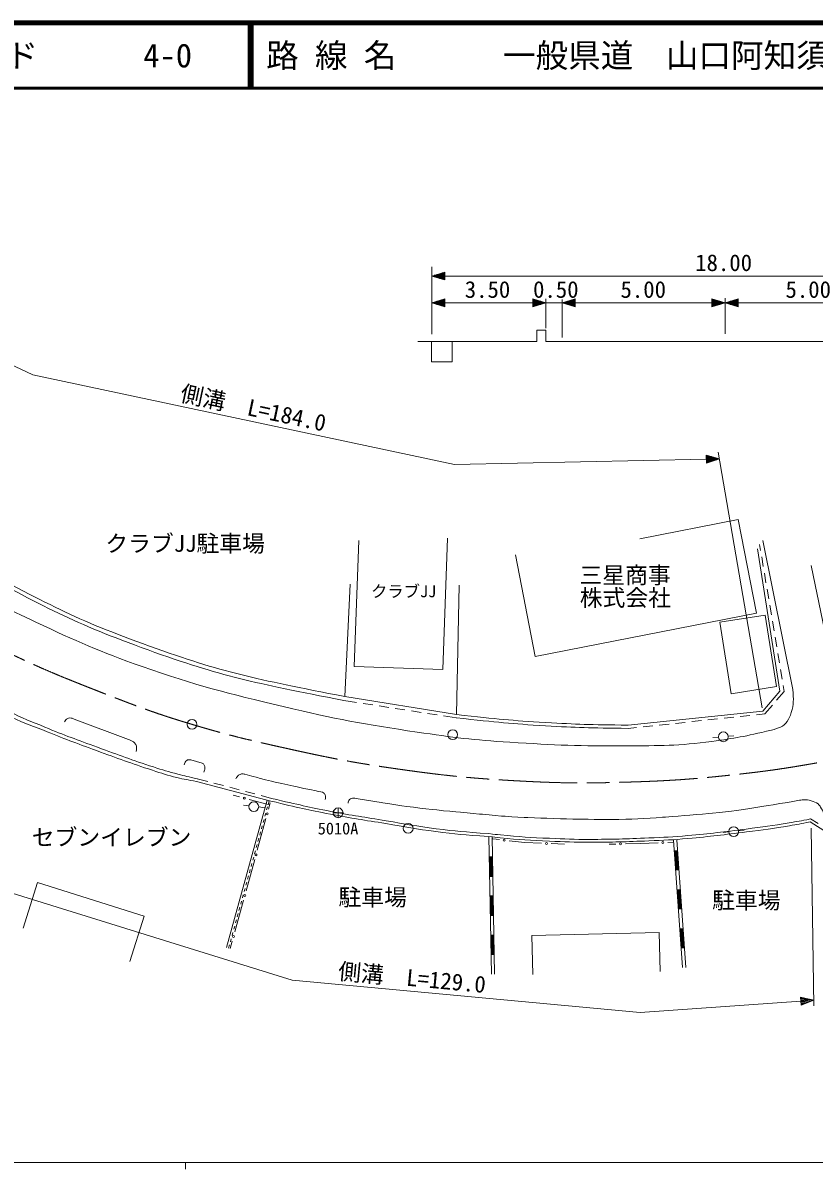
# Model space of a CAD drawing. Units: millimetres, scale not verified. Extents: x 40000 to 680000, y 20000 to 380000.
# Drawn here: x 143046 to 264478, y 204000 to 380000 of the extents above; entities that cross this region are included whole.
import ezdxf
from ezdxf.enums import TextEntityAlignment as Align

# ---------------------------------------------------------------- set-up
doc = ezdxf.new("R2010")
doc.units = ezdxf.units.MM
doc.header["$LTSCALE"] = 1000
doc.linetypes.add('CHAIN', pattern=[18.5, 12, -1.5, 3.5, -1.5])
for name, color, linetype, lineweight in [('M-BGD', 7, 'Continuous', 13), ('M-BMK', 2, 'CHAIN', 13), ('M-BMK-SRVR', 3, 'Continuous', 13), ('M-STR-HTXT', 7, 'Continuous', 13), ('M-TTL', 2, 'Continuous', 140), ('M-TTL-BAND', 7, 'Continuous', 13), ('M-TTL-LINE', 7, 'Continuous', 50)]:
    doc.layers.add(name, color=color, linetype=linetype, lineweight=lineweight)
doc.layers.add('M-TTL-TXT', color=7, linetype='Continuous')
doc.styles.add('ＭＳ ゴシック', font='')
doc.styles.get('ＭＳ ゴシック').set_extended_font_data('MS Gothic')

msp = doc.modelspace()

# ---------------------------------------------------------------- linework, layer by layer
at = {"layer": 'M-BGD'}
for p, q in [((221926, 331081), (221926, 332828)), ((221926, 332828), (223313, 332828)), ((223313, 332828), (223313, 331081)), ((203640, 331081), (205749, 331081)), ((205749, 331081), (205749, 327970)), ((208911, 331081), (205749, 331081)), ((208911, 327970), (208911, 331081)), ((208911, 331081), (221926, 331081)), ((223313, 331081), (278118, 331081)), ((205749, 327970), (208911, 327970)), ((252837, 303750), (237715, 300782)), ((255662, 289355), (252837, 303750)), ((194609, 300501), (193907, 281193)), ((207476, 280699), (208211, 300895)), ((259231, 277408), (255807, 299232)), ((256277, 298975), (256121, 299906)), ((256609, 300541), (261234, 277620)), ((218626, 298319), (221694, 282689)), ((256688, 296509), (256441, 297989)), ((264036, 296658), (267632, 279402)), ((257099, 294044), (256852, 295523)), ((192452, 276559), (193252, 293832)), ((209998, 293648), (209586, 273795)), ((257511, 291578), (257264, 293057)), ((257922, 289112), (257675, 290591)), ((221694, 282689), (255662, 289355)), ((256977, 289075), (249998, 287970)), ((258715, 278095), (256977, 289075)), ((249998, 287970), (251736, 276990)), ((258333, 286646), (258087, 288125)), ((258745, 284180), (258498, 285659)), ((259156, 281714), (258909, 283194)), ((193907, 281193), (207476, 280699)), ((259568, 279248), (259321, 280728)), ((251736, 276990), (258715, 278095)), ((259887, 277331), (259732, 278262)), ((192452, 276559), (209586, 273795)), ((256633, 274321), (259231, 277408)), ((258736, 275995), (259887, 277331)), ((192299, 275967), (194270, 275662)), ((195258, 275509), (196741, 275280)), ((197729, 275127), (199211, 274897)), ((200200, 274744), (201682, 274515)), ((256933, 273902), (258084, 275238)), ((150933, 273110), (159274, 269958)), ((202670, 274361), (204152, 274132)), ((205141, 273979), (206623, 273749)), ((207611, 273596), (209582, 273291)), ((235963, 272168), (256633, 274321)), ((247186, 272864), (245694, 272705)), ((249672, 273128), (248180, 272970)), ((252158, 273393), (250666, 273234)), ((254643, 273658), (253152, 273499)), ((256933, 273902), (255638, 273764)), ((237242, 271804), (235947, 271666)), ((239728, 272069), (238236, 271910)), ((242214, 272334), (240722, 272175)), ((244700, 272599), (243208, 272440)), ((248942, 270286), (249808, 270330)), ((251299, 270488), (252181, 270546)), ((168820, 266841), (170547, 266342)), ((169694, 263528), (181108, 260509)), ((169804, 263944), (171403, 263521)), ((172370, 263265), (173820, 262882)), ((174786, 262626), (176236, 262242)), ((180537, 260660), (174313, 238028)), ((175340, 261405), (176307, 261147)), ((177203, 261987), (178653, 261603)), ((177756, 260761), (180911, 259919)), ((179620, 261347), (181218, 260924)), ((180846, 260578), (180717, 260108)), ((176886, 259887), (177743, 259756)), ((179235, 259610), (180111, 259489)), ((180584, 259626), (180452, 259144)), ((181007, 260220), (180742, 259256)), ((180344, 257810), (179019, 252989)), ((180054, 257697), (179921, 257215)), ((180319, 258662), (180186, 258180)), ((263887, 257298), (266552, 255625)), ((263935, 257758), (265105, 257057)), ((179524, 255769), (179391, 255287)), ((179789, 256733), (179656, 256251)), ((250532, 255696), (251398, 255761)), ((252884, 255957), (253764, 256038)), ((178993, 253841), (178861, 253359)), ((179258, 254805), (179126, 254323)), ((214952, 233939), (214582, 255058)), ((215452, 233947), (215082, 255067)), ((215181, 254710), (216174, 254598)), ((217665, 254428), (220052, 254158)), ((220052, 254158), (222647, 254046)), ((224146, 253982), (226187, 253894)), ((233032, 253894), (234032, 253911)), ((235532, 253936), (237772, 253973)), ((237772, 253973), (240529, 254102)), ((242027, 254172), (242853, 254210)), ((244303, 234929), (242899, 254518)), ((244802, 234965), (243398, 254554)), ((178463, 251912), (178330, 251430)), ((178728, 252876), (178596, 252394)), ((215136, 251945), (214636, 251936)), ((214789, 248938), (214736, 251938)), ((214889, 248940), (214836, 251939)), ((214989, 248941), (214936, 251941)), ((215089, 248943), (215036, 251943)), ((243515, 252919), (243016, 252883)), ((243330, 249898), (243116, 252890)), ((243430, 249905), (243216, 252898)), ((243530, 249912), (243315, 252905)), ((243630, 249920), (243415, 252912)), ((178621, 251542), (177295, 246721)), ((177933, 249984), (177800, 249502)), ((178198, 250948), (178065, 250466)), ((243231, 249891), (243729, 249927)), ((177668, 249020), (177535, 248537)), ((214689, 248936), (215189, 248945)), ((143085, 241014), (145270, 247982)), ((145270, 247982), (161656, 242843)), ((177137, 247091), (177005, 246609)), ((177402, 248055), (177270, 247573)), ((243944, 246934), (243445, 246899)), ((243759, 243913), (243545, 246906)), ((243859, 243921), (243645, 246913)), ((243959, 243928), (243744, 246920)), ((244059, 243935), (243844, 246927)), ((176897, 245275), (175572, 240454)), ((176607, 245163), (176474, 244681)), ((176872, 246127), (176740, 245645)), ((215242, 245945), (214742, 245937)), ((214894, 242939), (214842, 245938)), ((214994, 242941), (214942, 245940)), ((215094, 242942), (215042, 245942)), ((215194, 242944), (215142, 245944)), ((176077, 243234), (175944, 242752)), ((176342, 244199), (176209, 243716)), ((214794, 242937), (215294, 242946)), ((243660, 243906), (244158, 243942)), ((161656, 242843), (159471, 235876)), ((175546, 241306), (175414, 240824)), ((175811, 242270), (175679, 241788)), ((175016, 239377), (174883, 238895)), ((175281, 240342), (175149, 239860)), ((215347, 239946), (214847, 239938)), ((214999, 236940), (214947, 239939)), ((215099, 236942), (215047, 239941)), ((215199, 236943), (215147, 239943)), ((215299, 236945), (215247, 239945)), ((221164, 239889), (240701, 240337)), ((221301, 233891), (221164, 239889)), ((240701, 240337), (240838, 234339)), ((244373, 240950), (243874, 240914)), ((244188, 237929), (243974, 240921)), ((244288, 237936), (244074, 240928)), ((244388, 237943), (244173, 240935)), ((244488, 237950), (244273, 240943)), ((174751, 238413), (174622, 237943)), ((175174, 239008), (174864, 237879)), ((244089, 237922), (244587, 237957)), ((214899, 236938), (215399, 236947))]:
    msp.add_line(p, q, dxfattribs=at)
for points in [[(177124, 264630), (178181, 264338), (179032, 264112), (179291, 264044), (180281, 263790), (181190, 263568), (181766, 263431), (182790, 263191), (183694, 262987), (184643, 262779), (185147, 262671), (186167, 262456), (187071, 262271), (188067, 262071), (188210, 262042), (189049, 261872)], [(193966, 260962), (194514, 260870), (195097, 260773), (196128, 260599), (197039, 260447), (198022, 260288), (198311, 260242), (199355, 260079), (200274, 259938), (201217, 259802), (201951, 259701), (203019, 259561), (203962, 259443), (204876, 259335), (205853, 259225), (206575, 259145), (207625, 259032), (208549, 258939), (209501, 258847), (210200, 258781), (211245, 258685), (212167, 258606), (213144, 258522), (213565, 258484), (214613, 258385), (215535, 258294), (216499, 258209), (217055, 258167), (218105, 258100), (219029, 258052), (219999, 258009), (220524, 257985), (221587, 257938), (222521, 257899), (223457, 257864), (224498, 257829), (225544, 257797), (226468, 257773), (227458, 257752), (227800, 257746), (228852, 257727), (229779, 257713), (230748, 257703), (231290, 257699), (232335, 257690), (233258, 257685), (234260, 257690), (234504, 257694), (235563, 257711), (236494, 257733), (237441, 257767), (238265, 257808), (239312, 257875), (240234, 257947), (241209, 258028), (241661, 258063), (242716, 258143), (243644, 258213), (244591, 258286), (245390, 258349), (246440, 258432), (247364, 258506), (248326, 258590), (248901, 258646), (249952, 258753), (250876, 258857), (251821, 258976), (252567, 259077), (253648, 259231), (254613, 259375), (255522, 259517), (256440, 259665), (257429, 259827), (258215, 259955), (259208, 260117), (260041, 260255), (260967, 260410), (262007, 260587)]]:
    msp.add_lwpolyline(points, dxfattribs=at)
for centre, radius in [((209023, 270717), 750), ((250557, 270379), 750), ((177031, 260954), 150), ((178486, 259653), 750), ((180543, 258533), 150), ((202176, 256314), 750), ((252145, 255829), 750), ((216920, 254513), 150), ((223396, 254014), 150), ((234782, 253923), 150), ((241278, 254137), 150), ((178820, 252265), 150), ((177096, 245998), 150), ((175373, 239731), 150)]:
    msp.add_circle(centre, radius, dxfattribs=at)
for points, knots in [([(134137, 297617), (146800, 290717), (150962, 288437), (162469, 284300), (173851, 280208), (178453, 279297), (192452, 276559)], [0, 0, 0, 0, 1, 1, 1, 2, 2, 2, 2]), ([(133877, 297064), (146563, 290152), (150733, 287867), (162261, 283723), (173664, 279623), (178274, 278710), (192299, 275967)], [0, 0, 0, 0, 1, 1, 1, 2, 2, 2, 2]), ([(133294, 293962), (138818, 290987), (140384, 290193), (145035, 287994), (151271, 285046), (154825, 283483), (161327, 281181), (169626, 278242), (174445, 277063), (183009, 275020), (190963, 273122), (195484, 272294), (203573, 271097), (209100, 270279), (212215, 269890), (217791, 269543), (224733, 269111), (228635, 268928), (235590, 268990), (240760, 269036), (243687, 268967), (248808, 269675), (252406, 270172), (253710, 270410), (257945, 271400)], [0, 0, 0, 0, 1, 1, 1, 2, 2, 2, 3, 3, 3, 4, 4, 4, 5, 5, 5, 6, 6, 6, 7, 7, 7, 8, 8, 8, 8]), ([(261234, 277620), (261289, 276064), (261432, 275394), (260970, 274092), (260778, 273550), (260694, 273221), (260365, 272749), (259746, 271861), (259021, 271752), (257945, 271400)], [0, 0, 0, 0, 1, 1, 1, 2, 2, 2, 3, 3, 3, 3]), ([(138724, 274986), (139588, 274376), (139881, 274217), (140650, 273768), (142681, 272580), (144009, 272288), (146185, 271392), (149336, 270096), (151130, 269440), (154329, 268268), (157674, 267042), (159544, 266340), (162931, 265237), (164386, 264763), (165198, 264478), (166687, 264125), (167852, 263849), (168262, 263769), (169694, 263528)], [0, 0, 0, 0, 1, 1, 1, 2, 2, 2, 3, 3, 3, 4, 4, 4, 5, 5, 5, 6, 6, 6, 6]), ([(138992, 275444), (139896, 274869), (140177, 274724), (140955, 274294), (142987, 273170), (144247, 272782), (146388, 271883), (149521, 270566), (151321, 269936), (154513, 268766), (157850, 267543), (159715, 266842), (163094, 265742), (164535, 265273), (165347, 265020), (166814, 264641), (167981, 264339), (168374, 264249), (169818, 263941)], [0, 0, 0, 0, 1, 1, 1, 2, 2, 2, 3, 3, 3, 4, 4, 4, 5, 5, 5, 6, 6, 6, 6]), ([(149446, 272678), (149509, 272824), (149544, 272888), (149643, 272996), (149772, 273135), (149879, 273187), (150059, 273245), (150206, 273293), (150301, 273263), (150454, 273245), (150647, 273224), (150724, 273189), (150933, 273110)], [0, 0, 0, 0, 1, 1, 1, 2, 2, 2, 3, 3, 3, 4, 4, 4, 4]), ([(209542, 273295), (216088, 272588), (217876, 272385), (223237, 272070), (228196, 271780), (229859, 271748), (235947, 271666)], [0, 0, 0, 0, 1, 1, 1, 2, 2, 2, 2]), ([(209586, 273795), (216125, 273089), (217912, 272886), (223268, 272572), (228221, 272282), (229882, 272250), (235963, 272168)], [0, 0, 0, 0, 1, 1, 1, 2, 2, 2, 2]), ([(160449, 268102), (160489, 268319), (160503, 268399), (160496, 268590), (160489, 268790), (160485, 268910), (160408, 269095), (160334, 269273), (160269, 269370), (160127, 269501), (159980, 269636), (159867, 269673), (159690, 269766), (159532, 269849), (159473, 269875), (159274, 269958)], [0, 0, 0, 0, 1, 1, 1, 2, 2, 2, 3, 3, 3, 4, 4, 4, 5, 5, 5, 5]), ([(167801, 266061), (167846, 266301), (167879, 266458), (168051, 266628), (168229, 266805), (168397, 266882), (168649, 266867), (168716, 266863), (168751, 266864), (168820, 266841)], [0, 0, 0, 0, 1, 1, 1, 2, 2, 2, 3, 3, 3, 3]), ([(170547, 266342), (170706, 266238), (170789, 266180), (170880, 266025), (170976, 265860), (170981, 265738), (170984, 265546), (170987, 265293), (170913, 265172), (170791, 264927)], [0, 0, 0, 0, 1, 1, 1, 2, 2, 2, 3, 3, 3, 3]), ([(175746, 263948), (175819, 264110), (175855, 264176), (175959, 264297), (176089, 264448), (176185, 264525), (176370, 264598), (176554, 264671), (176672, 264701), (176869, 264682), (176970, 264672), (177016, 264665), (177124, 264630)], [0, 0, 0, 0, 1, 1, 1, 2, 2, 2, 3, 3, 3, 4, 4, 4, 4]), ([(181108, 260509), (185476, 259471), (186654, 259185), (190240, 258492), (193545, 257854), (195415, 257600), (198736, 257053), (201730, 256559), (203397, 256209), (206407, 255824), (209557, 255421), (210629, 255348), (214502, 255069)], [0, 0, 0, 0, 1, 1, 1, 2, 2, 2, 3, 3, 3, 4, 4, 4, 4]), ([(181218, 260924), (185576, 259897), (186749, 259614), (190325, 258925), (193625, 258289), (195492, 258034), (198808, 257488), (201795, 256995), (203459, 256646), (206462, 256262), (209607, 255859), (210677, 255787), (214543, 255508)], [0, 0, 0, 0, 1, 1, 1, 2, 2, 2, 3, 3, 3, 4, 4, 4, 4]), ([(189049, 261872), (189208, 261768), (189292, 261710), (189382, 261555), (189479, 261390), (189491, 261268), (189486, 261076), (189483, 260945), (189474, 260886), (189434, 260745)], [0, 0, 0, 0, 1, 1, 1, 2, 2, 2, 3, 3, 3, 3]), ([(192945, 260172), (192990, 260412), (193022, 260568), (193194, 260739), (193373, 260916), (193541, 260982), (193792, 260978), (193860, 260977), (193894, 260979), (193966, 260962)], [0, 0, 0, 0, 1, 1, 1, 2, 2, 2, 3, 3, 3, 3]), ([(262007, 260587), (262394, 260668), (262533, 260688), (262875, 260699), (263335, 260714), (263604, 260691), (264045, 260559), (264476, 260430), (264725, 260335), (265087, 260067), (265288, 259918), (265343, 259771), (265484, 259564), (265737, 259196), (265786, 259017), (265975, 258532)], [0, 0, 0, 0, 1, 1, 1, 2, 2, 2, 3, 3, 3, 4, 4, 4, 5, 5, 5, 5]), ([(214502, 255069), (215376, 254966), (215608, 254947), (216318, 254875), (219253, 254579), (220905, 254467), (223854, 254349), (226262, 254252), (227611, 254176), (230021, 254185), (233573, 254198), (235564, 254247), (239113, 254407), (241464, 254514), (242785, 254544), (245128, 254758), (248647, 255080), (250611, 255329), (254116, 255776), (256695, 256106), (258141, 256288), (260704, 256724), (261949, 256937), (262356, 257004), (263887, 257298)], [0, 0, 0, 0, 1, 1, 1, 2, 2, 2, 3, 3, 3, 4, 4, 4, 5, 5, 5, 6, 6, 6, 7, 7, 7, 8, 8, 8, 8]), ([(214549, 255508), (215419, 255404), (215650, 255386), (216356, 255315), (219285, 255019), (220933, 254907), (223875, 254789), (226275, 254693), (227620, 254617), (230021, 254626), (233567, 254639), (235553, 254688), (239095, 254848), (241439, 254954), (242755, 254984), (245091, 255198), (248602, 255519), (250562, 255767), (254059, 256214), (256633, 256542), (258076, 256723), (260633, 257160), (261925, 257380), (262347, 257451), (263935, 257758)], [0, 0, 0, 0, 1, 1, 1, 2, 2, 2, 3, 3, 3, 4, 4, 4, 5, 5, 5, 6, 6, 6, 7, 7, 7, 8, 8, 8, 8])]:
    msp.add_open_spline(points, degree=3, knots=knots, dxfattribs=at)
at = {"layer": 'M-BMK'}
msp.add_open_spline([(80328, 317926), (84487, 314869), (85704, 314013), (89304, 311738), (93636, 309000), (96282, 307836), (100757, 305340), (108622, 300953), (113017, 298477), (120900, 294123), (128031, 290184), (131886, 287709), (139186, 284091), (145569, 280928), (149297, 279459), (155932, 276864), (160971, 274893), (163822, 273837), (169006, 272285), (174586, 270614), (177773, 269875), (183460, 268609), (189848, 267188), (193451, 266461), (199929, 265529), (207173, 264486), (211263, 264040), (218571, 263633), (224963, 263277), (228561, 263215), (234961, 263396), (241653, 263585), (245407, 263815), (252062, 264541), (258602, 265255), (260837, 265647), (268717, 267044)], degree=3, knots=[0, 0, 0, 0, 1, 1, 1, 2, 2, 2, 3, 3, 3, 4, 4, 4, 5, 5, 5, 6, 6, 6, 7, 7, 7, 8, 8, 8, 9, 9, 9, 10, 10, 10, 11, 11, 11, 12, 12, 12, 12], dxfattribs=at)
at = {"layer": 'M-BMK-SRVR'}
for p, q in [((191428, 259460), (191428, 257960)), ((192178, 258710), (190678, 258710))]:
    msp.add_line(p, q, dxfattribs=at)
for centre in [(169006, 272285), (191428, 258710)]:
    msp.add_circle(centre, 750, dxfattribs=at)
at = {"layer": 'M-STR-HTXT'}
for p, q in [((100565, 346533), (144589, 325968)), ((205792, 332212), (205792, 342560)), ((205792, 341125), (207792, 341725)), ((207792, 341485), (206992, 341485)), ((207392, 341605), (207792, 341605)), ((207792, 340525), (207792, 341725)), ((205792, 341125), (207792, 340525)), ((205792, 341125), (207792, 341125)), ((207792, 341245), (206192, 341245)), ((207792, 341005), (206192, 341005)), ((206592, 341365), (207792, 341365)), ((206592, 340885), (207792, 340885)), ((207792, 340765), (206992, 340765)), ((207392, 340645), (207792, 340645)), ((207792, 341125), (293383, 341125)), ((205792, 337017), (207792, 337617)), ((205792, 337017), (207792, 336417)), ((205792, 337017), (207792, 337017)), ((207792, 337137), (206192, 337137)), ((207792, 336897), (206192, 336897)), ((206592, 337257), (207792, 337257)), ((206592, 336777), (207792, 336777)), ((207792, 337377), (206992, 337377)), ((207792, 336657), (206992, 336657)), ((207392, 337497), (207792, 337497)), ((207392, 336537), (207792, 336537)), ((207792, 336417), (207792, 337617)), ((221318, 337017), (207792, 337017)), ((223318, 337017), (221318, 337617)), ((221318, 337617), (221318, 336417)), ((221718, 337497), (221318, 337497)), ((221318, 337377), (222118, 337377)), ((222518, 337257), (221318, 337257)), ((221318, 337137), (222918, 337137)), ((223318, 337017), (221318, 336417)), ((223318, 337017), (221318, 337017)), ((221318, 336897), (222918, 336897)), ((222518, 336777), (221318, 336777)), ((221318, 336657), (222118, 336657)), ((221718, 336537), (221318, 336537)), ((223318, 333140), (223318, 337617)), ((225819, 337017), (223318, 337017)), ((225819, 337017), (227819, 337617)), ((225819, 337512), (225819, 331692)), ((225819, 337017), (227819, 336417)), ((225819, 337017), (227819, 337017)), ((227819, 337137), (226219, 337137)), ((227819, 336897), (226219, 336897)), ((226619, 337257), (227819, 337257)), ((226619, 336777), (227819, 336777)), ((227819, 337377), (227019, 337377)), ((227819, 336657), (227019, 336657)), ((227419, 337497), (227819, 337497)), ((227419, 336537), (227819, 336537)), ((227819, 336417), (227819, 337617)), ((248810, 337017), (227819, 337017)), ((250810, 337017), (248810, 337617)), ((248810, 337617), (248810, 336417)), ((249210, 337497), (248810, 337497)), ((248810, 337377), (249610, 337377)), ((250010, 337257), (248810, 337257)), ((248810, 337137), (250410, 337137)), ((250810, 337017), (248810, 336417)), ((250810, 337017), (248810, 337017)), ((248810, 336897), (250410, 336897)), ((250010, 336777), (248810, 336777)), ((248810, 336657), (249610, 336657)), ((249210, 336537), (248810, 336537)), ((250810, 337722), (250810, 332245)), ((250810, 337017), (252810, 337617)), ((250810, 337017), (252810, 336417)), ((250810, 337017), (252810, 337017)), ((252810, 337137), (251210, 337137)), ((252810, 336897), (251210, 336897)), ((251610, 337257), (252810, 337257)), ((251610, 336777), (252810, 336777)), ((252810, 337377), (252010, 337377)), ((252810, 336657), (252010, 336657)), ((252410, 337497), (252810, 337497)), ((252410, 336537), (252810, 336537)), ((252810, 336417), (252810, 337617)), ((273619, 337017), (252810, 337017)), ((144589, 325968), (209282, 312194)), ((249949, 313062), (247937, 313619)), ((247937, 313619), (247962, 312419)), ((248339, 313508), (247939, 313499)), ((247942, 313379), (248742, 313396)), ((249144, 313285), (247945, 313259)), ((249772, 314096), (256512, 274838)), ((209282, 312194), (247950, 313019)), ((247947, 313139), (249547, 313173)), ((249949, 313062), (247950, 313019)), ((247952, 312899), (249552, 312933)), ((249154, 312805), (247955, 312779)), ((247957, 312659), (248757, 312676)), ((248360, 312548), (247960, 312539)), ((249949, 313062), (247962, 312419)), ((264012, 256351), (264453, 229044)), ((131957, 249260), (184366, 233029)), ((184366, 233029), (237763, 228038)), ((237763, 228038), (262444, 229784)), ((264439, 229925), (262402, 230383)), ((262402, 230383), (262486, 229186)), ((262809, 230291), (262410, 230263)), ((262418, 230143), (263216, 230200)), ((263624, 230108), (262427, 230024)), ((262435, 229904), (264031, 230017)), ((264439, 229925), (262444, 229784)), ((262452, 229664), (264048, 229777)), ((263658, 229629), (262461, 229545)), ((262469, 229425), (263267, 229481)), ((262877, 229334), (262478, 229305)), ((264439, 229925), (262486, 229186))]:
    msp.add_line(p, q, dxfattribs=at)
at = {"layer": 'M-TTL'}
msp.add_line((680000, 380000), (40000, 380000), dxfattribs=at)
at = {"layer": 'M-TTL-BAND'}
for p, q in [((40000, 205000), (579000, 205000)), ((168000, 205000), (168000, 204000))]:
    msp.add_line(p, q, dxfattribs=at)
at = {"layer": 'M-TTL-LINE'}
for p, q in [((177750, 380000), (177750, 370000)), ((178250, 380000), (178250, 370000)), ((40000, 370000), (680000, 370000))]:
    msp.add_line(p, q, dxfattribs=at)

# ---------------------------------------------------------------- texts
at = {"layer": 'M-BGD', "style": 'ＭＳ ゴシック'}
for s, height, p in [('クラブJJ駐車場', 2566, (155690, 298011)), ('三星商事', 2566, (228474, 293158)), ('クラブJJ', 1833, (196479, 291257)), ('株式会社', 2566, (228514, 289682)), ('セブンイレブン', 2566, (144395, 252904)), ('駐車場', 2566, (191479, 243681)), ('駐車場', 2566, (248833, 243219))]:
    msp.add_text(s, height=height, dxfattribs=at).set_placement(p, align=Align.BOTTOM_LEFT)
at = {"layer": 'M-BMK-SRVR', "style": 'ＭＳ ゴシック'}
msp.add_text('5010A', height=1833, dxfattribs=at).set_placement((188294, 254833), align=Align.BOTTOM_LEFT)
at = {"layer": 'M-STR-HTXT', "style": 'ＭＳ ゴシック'}
for s, p in [('18.00', (246231, 341125)), ('3.50', (210864, 337017)), ('0.50', (221350, 337017)), ('5.00', (234768, 337017)), ('5.00', (260094, 337017))]:
    msp.add_text(s, height=2566, dxfattribs=at).set_placement(p, align=Align.BOTTOM_LEFT)
for s, rotation, p in [('側溝\u3000L=184.0', 347.981, (166873, 321223)), ('側溝\u3000L=129.0', 354.66, (191273, 232384))]:
    msp.add_text(s, height=2566, rotation=rotation, dxfattribs=at).set_placement(p, align=Align.BOTTOM_LEFT)
at = {"layer": 'M-TTL-TXT', "style": 'ＭＳ ゴシック'}
for s, p in [('図面コード', (120380, 375000)), ('4-0', (161521, 375000)), ('路 線 名', (180380, 375000)), ('一般県道\u3000山口阿知須宇部線', (216734, 375000))]:
    msp.add_text(s, height=3666, dxfattribs=at).set_placement(p, align=Align.MIDDLE_LEFT)

doc.saveas('drawing.dxf')
